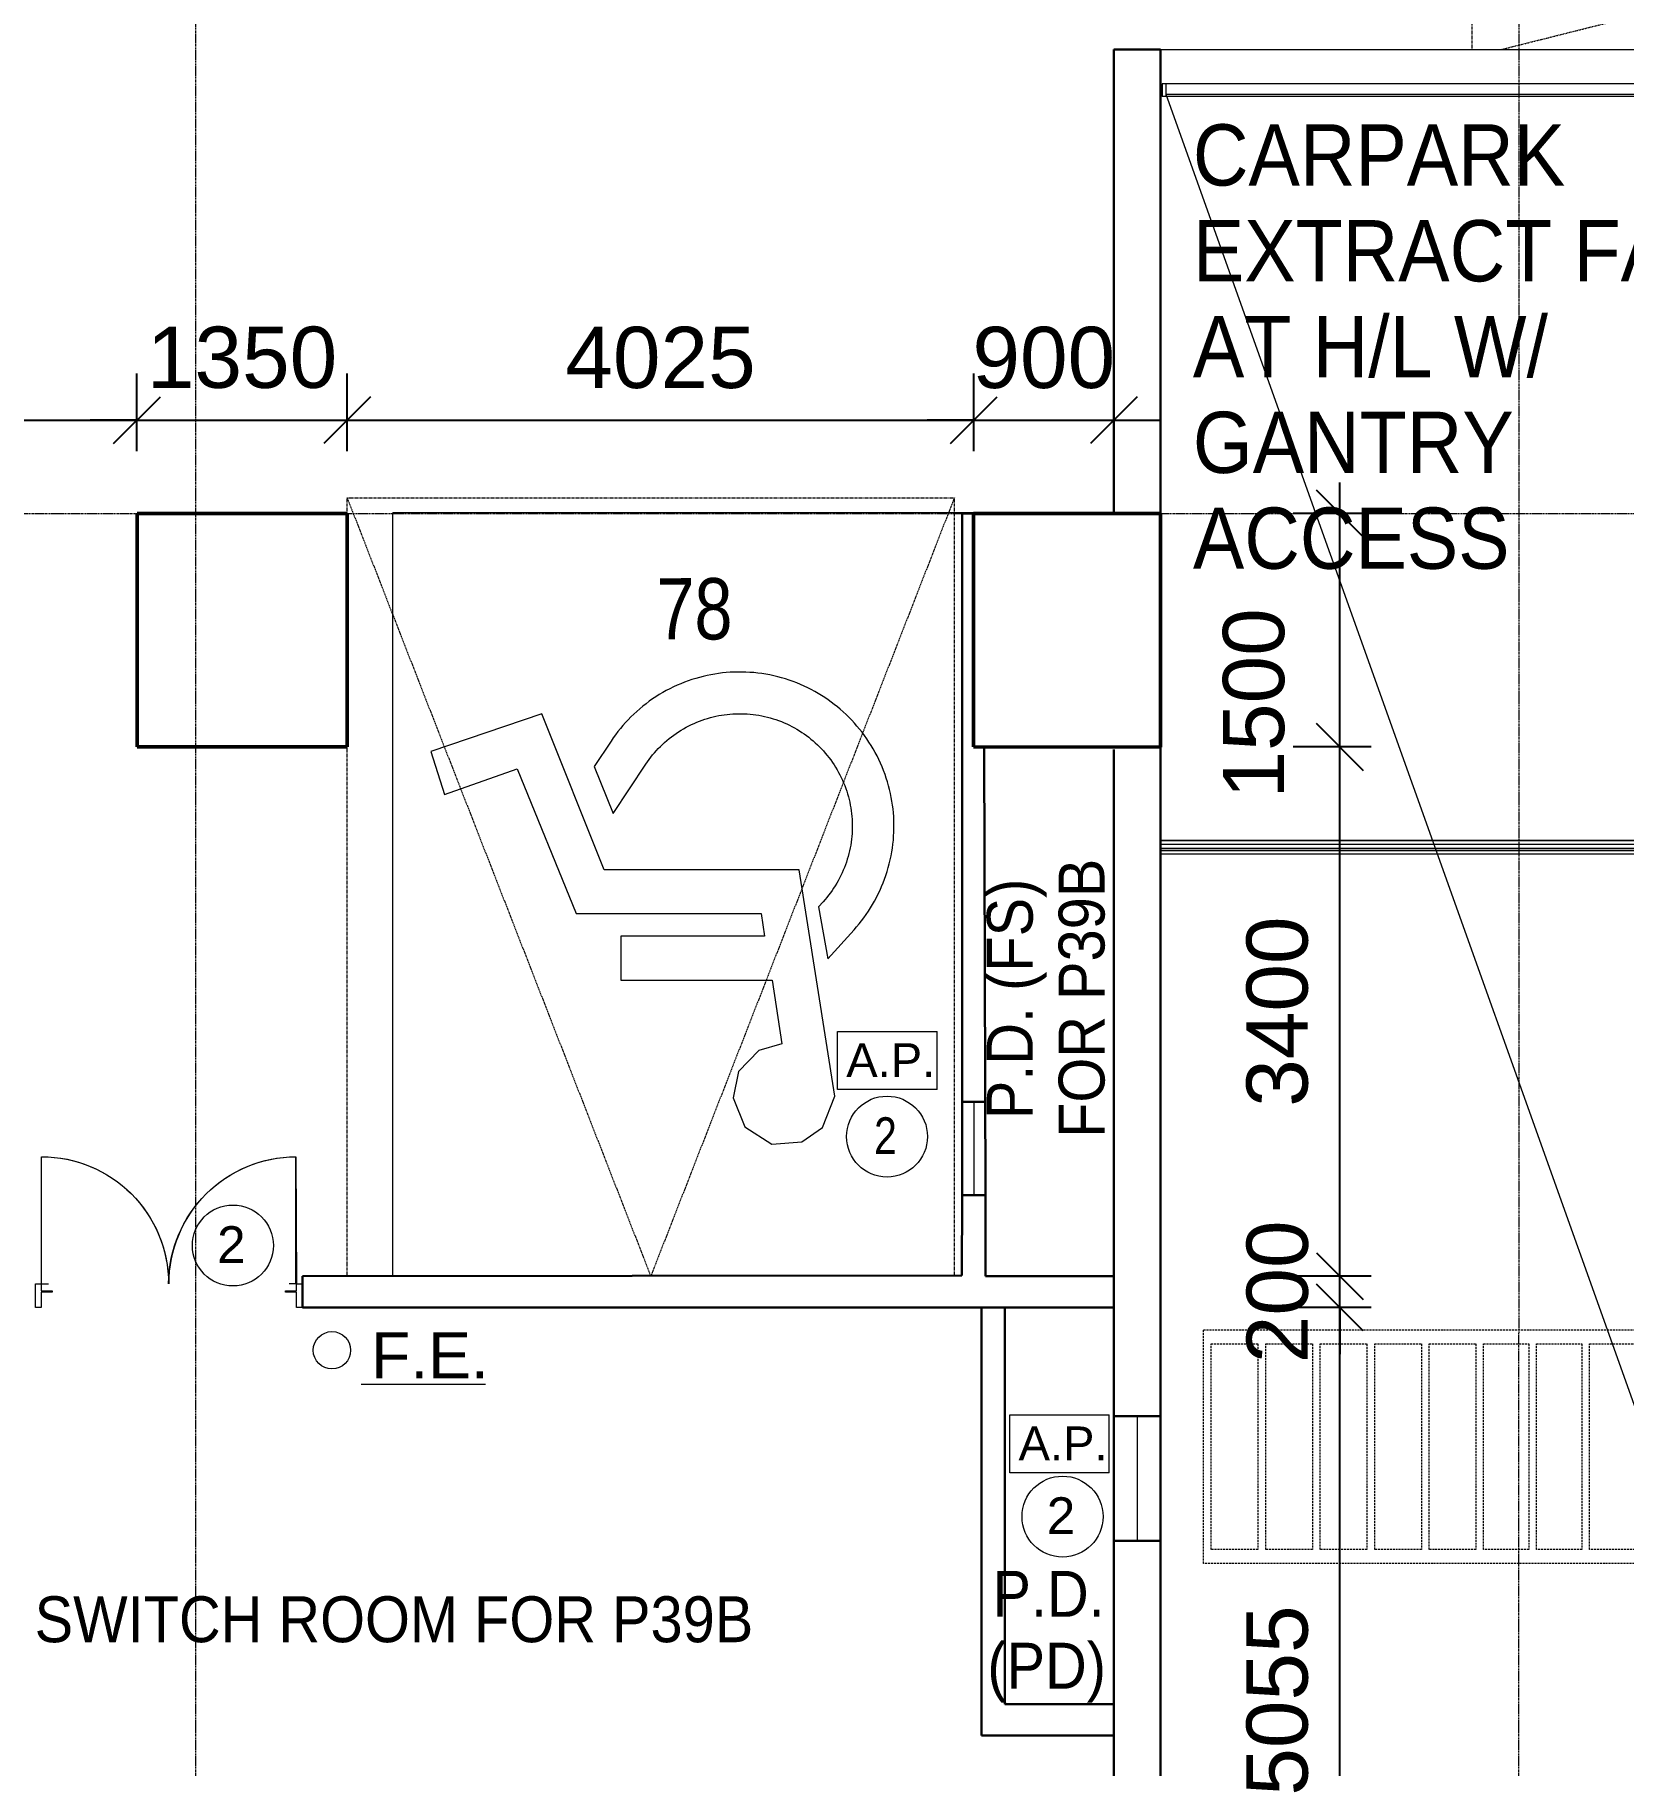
# Model space of a CAD drawing. Header units: millimetres. Extents: x -11708 to 484395, y -10237143 to 211873.
# Drawn here: x 107318 to 117524, y 166413 to 177533 of the extents above; entities that cross this region are included whole.
import ezdxf

# ---------------------------------------------------------------- set-up
doc = ezdxf.new("R2010")
doc.units = ezdxf.units.MM
for name, pattern in [('Dash', [6, 3, -3]), ('DASHED', [19.05, 12.7, -6.35]), ('Grid Line', [21, 12, -3, 3, -3])]:
    doc.linetypes.add(name, pattern=pattern)
for name, color, linetype, lineweight in [('0-1', 7, 'Continuous', 5), ('A-325-M_DOOR', 31, 'Continuous', 5), ('A-ANNO-DIMS', 7, 'Continuous', 9), ('A-ANNO-NOTE', 7, 'Continuous', 5), ('A-ANNO-NOTE-1', 7, 'Continuous', 20), ('A-DETL', 102, 'Continuous', 5), ('A-DOOR', 7, 'Continuous', 5), ('A-DOOR-FRAM', 7, 'Continuous', 5), ('A-FLOR', 7, 'Continuous', 18), ('A-FLOR-HRAL', 7, 'Continuous', 5), ('A-GLAZ', 7, 'Continuous', 5), ('A-GLAZ-1', 7, 'Continuous', 18), ('A-WALL', 7, 'Continuous', 9), ('C-PRKG-1', 7, 'Dash', 5), ('G-ANNO-TEXT', 7, 'Continuous', 5), ('I-WALL', 7, 'Continuous', 9), ('I-WALL-3', 7, 'Continuous', 30), ('I-WALL-4', 7, 'Continuous', 18), ('OAP280_C', 210, 'Continuous', 50), ('S-COLS-3', 7, 'Continuous', 35), ('S-GRID-1', 7, 'Grid Line', 5)]:
    doc.layers.add(name, color=color, linetype=linetype, lineweight=lineweight)
doc.layers.add('Generic Models', color=7, linetype='Continuous')
doc.styles.add('Arial', font='arial.ttf', dxfattribs={"height": 491.766467})
doc.styles.add('Arial_2', font='arial.ttf', dxfattribs={"height": 1.475299})
doc.styles.add('Arial_5', font='arial.ttf', dxfattribs={"height": 1.18024})
doc.styles.add('Arial_6', font='arial.ttf', dxfattribs={"width": 0.9, "height": 393.413174})
doc.styles.add('Arial_9', font='arial.ttf', dxfattribs={"width": 0.8, "height": 393.413174})
doc.dimstyles.new('Diagonal_-_2_0mm_Arial', dxfattribs={"dimscale": 304.8, "dimtxt": 500, "dimasz": 0.984252, "dimexe": 0.984252, "dimexo": 0.984252, "dimgap": 0.656168, "dimtad": 1, "dimdec": 0, "dimrnd": 5, "dimzin": 0, "dimdsep": 46, "dimtxsty": 'Arial', "dimblk1": 'OBLIQUE', "dimblk2": 'OBLIQUE', "dimsah": 1, "dimcen": 0.09, "dimdle": 0.656168, "dimadec": 0, "dimazin": 0, "dimtfac": 1, "dimtdec": 4, "dimtix": 1, "dimtmove": 0, "dimatfit": 3, "dimfxl": 1, "dimtvp": 1, "dimtolj": 1, "dimtzin": 0, "dimarcsym": 2})

# ---------------------------------------------------------------- blocks, each defined once
blk = doc.blocks.new('ARC_PAR_Car - Car_2500x5000mm-V31-LG_F PLAN')
at = {"layer": 'C-PRKG-1'}
for p, q in [((0, 0), (0, -5000)), ((0, -5000), (1250, 0)), ((2458, 0), (0, 0)), ((2452, -4809), (1250, 0)), ((0, -5000), (2452, -5000))]:
    blk.add_line(p, q, dxfattribs=at)
blk = doc.blocks.new('ARC_LOUVER_INTERNAL - 3500w x 2000h-31919325-LG_F PLAN')
at = {"layer": 'A-GLAZ'}
blk.add_line((-1715, 70), (1715, 70), dxfattribs=at)
at = {"layer": 'A-GLAZ-1'}
for p, q in [((-1740, 150), (-1740, 70)), ((-1715, 150), (-1740, 150)), ((1715, 150), (-1715, 150)), ((-1715, 150), (-1715, 140)), ((-1715, 70), (-1715, 150)), ((-1715, 140), (1715, 140)), ((1715, 140), (1715, 150)), ((1740, 150), (1715, 150)), ((1715, 150), (1715, 70)), ((1740, 70), (1740, 150)), ((-1740, 70), (-1715, 70)), ((1715, 70), (1740, 70))]:
    blk.add_line(p, q, dxfattribs=at)
blk = doc.blocks.new('Railing - Railing-44581562-A3_LG_F')
at = {"layer": 'A-FLOR-HRAL'}
for p, q in [((114550, 172356), (114550, 172356)), ((114550, 172356), (114550, 172306)), ((114550, 172306), (114550, 172356)), ((114550, 172356), (122985, 172356)), ((122985, 172356), (114550, 172356)), ((122985, 172356), (122985, 172306)), ((122985, 172306), (122985, 172356)), ((122985, 172356), (122985, 172356)), ((114550, 172306), (114550, 172306)), ((114550, 172306), (122985, 172306)), ((114550, 172306), (122985, 172306)), ((114550, 172291), (114550, 172291)), ((114550, 172291), (114550, 172271)), ((114550, 172271), (114550, 172291)), ((114550, 172291), (122985, 172291)), ((122985, 172291), (114550, 172291)), ((114550, 172271), (114550, 172271)), ((114550, 172271), (122985, 172271)), ((114550, 172271), (122985, 172271)), ((122985, 172306), (122985, 172306)), ((122985, 172291), (122985, 172271)), ((122985, 172271), (122985, 172291)), ((122985, 172291), (122985, 172291)), ((122985, 172271), (122985, 172271))]:
    blk.add_line(p, q, dxfattribs=at)
blk = doc.blocks.new('Top Rail Type - Top Rail_Internal_-44581567-A3_LG_F')
at = {"layer": 'A-FLOR-HRAL'}
for p, q in [((114550, 172356), (114550, 172306)), ((114550, 172356), (122985, 172356)), ((122985, 172356), (122985, 172306)), ((114550, 172306), (122985, 172306))]:
    blk.add_line(p, q, dxfattribs=at)
blk = doc.blocks.new('ARC_PAR_Car - Disable_3900x5000mm-V11-B1_F PLAN _2 OF 2_')
at = {"layer": 'C-PRKG-1'}
for p, q in [((0, 0), (0, -5000)), ((0, -5000), (1950, 0)), ((3900, 0), (0, 0)), ((3900, -5000), (1950, 0)), ((3900, 0), (3900, -5000)), ((0, -5000), (3900, -5000))]:
    blk.add_line(p, q, dxfattribs=at)
blk = doc.blocks.new('_Oblique')
at = {"color": 0, "linetype": 'ByBlock', "lineweight": -2}
blk.add_line((-0.5, -0.5), (0.5, 0.5), dxfattribs=at)
blk = doc.blocks.new('*D260')
at = {"layer": 'A-ANNO-DIMS', "color": 0, "lineweight": -2, "transparency": 16777216}
for p, q in [((107976, 174856), (107976, 175356)), ((109326, 174856), (109326, 175356)), ((107976, 175056), (107676, 175056)), ((107976, 175056), (109326, 175056)), ((109326, 175056), (109626, 175056))]:
    blk.add_line(p, q, dxfattribs=at)
at = {"layer": 'Defpoints', "color": 0, "transparency": 16777216}
for p in [(109326, 175056), (107976, 174556), (109326, 174556)]:
    blk.add_point(p, dxfattribs=at)
at = {"layer": 'A-ANNO-DIMS', "color": 0, "lineweight": -2, "transparency": 16777216, "xscale": 299.9999999999999, "yscale": 299.9999999999999, "zscale": 299.9999999999999}
blk.add_blockref('_Oblique', (107976, 175056), dxfattribs=at)
at = {"layer": 'A-ANNO-DIMS', "color": 0, "lineweight": -2, "transparency": 16777216, "xscale": 299.9999999999999, "yscale": 299.9999999999999, "zscale": 299.9999999999999, "rotation": 180}
blk.add_blockref('_Oblique', (109326, 175056), dxfattribs=at)
at = {"layer": 'A-ANNO-DIMS', "color": 0, "transparency": 16777216, "insert": (108651, 175457), "char_height": 491.77, "attachment_point": 5, "style": 'Arial'}
blk.add_mtext('\\A1;{\\H0.8x;1350}', dxfattribs=at)
blk = doc.blocks.new('*D261')
at = {"layer": 'A-ANNO-DIMS', "color": 0, "lineweight": -2, "transparency": 16777216}
for p, q in [((109326, 174856), (109326, 175356)), ((113351, 174856), (113351, 175356)), ((109126, 175056), (113551, 175056))]:
    blk.add_line(p, q, dxfattribs=at)
at = {"layer": 'Defpoints', "color": 0, "transparency": 16777216}
for p in [(113351, 175056), (109326, 174556), (113351, 174556)]:
    blk.add_point(p, dxfattribs=at)
at = {"layer": 'A-ANNO-DIMS', "color": 0, "lineweight": -2, "transparency": 16777216, "xscale": 299.9999999999999, "yscale": 299.9999999999999, "zscale": 299.9999999999999, "rotation": 180}
blk.add_blockref('_Oblique', (109326, 175056), dxfattribs=at)
at = {"layer": 'A-ANNO-DIMS', "color": 0, "lineweight": -2, "transparency": 16777216, "xscale": 299.9999999999999, "yscale": 299.9999999999999, "zscale": 299.9999999999999}
blk.add_blockref('_Oblique', (113351, 175056), dxfattribs=at)
at = {"layer": 'A-ANNO-DIMS', "color": 0, "transparency": 16777216, "insert": (111339, 175456), "char_height": 491.77, "attachment_point": 5, "style": 'Arial'}
blk.add_mtext('\\A1;{\\H0.8x;4025}', dxfattribs=at)
blk = doc.blocks.new('*D262')
at = {"layer": 'A-ANNO-DIMS', "color": 0, "lineweight": -2, "transparency": 16777216}
for p, q in [((113351, 174856), (113351, 175356)), ((114251, 174856), (114251, 175356)), ((113351, 175056), (113051, 175056)), ((113351, 175056), (114251, 175056)), ((114251, 175056), (114551, 175056))]:
    blk.add_line(p, q, dxfattribs=at)
at = {"layer": 'Defpoints', "color": 0, "transparency": 16777216}
for p in [(114251, 175056), (113351, 174556), (114251, 174556)]:
    blk.add_point(p, dxfattribs=at)
at = {"layer": 'A-ANNO-DIMS', "color": 0, "lineweight": -2, "transparency": 16777216, "xscale": 299.9999999999999, "yscale": 299.9999999999999, "zscale": 299.9999999999999}
blk.add_blockref('_Oblique', (113351, 175056), dxfattribs=at)
at = {"layer": 'A-ANNO-DIMS', "color": 0, "lineweight": -2, "transparency": 16777216, "xscale": 299.9999999999999, "yscale": 299.9999999999999, "zscale": 299.9999999999999, "rotation": 180}
blk.add_blockref('_Oblique', (114251, 175056), dxfattribs=at)
at = {"layer": 'A-ANNO-DIMS', "color": 0, "transparency": 16777216, "insert": (113801, 175456), "char_height": 491.77, "attachment_point": 5, "style": 'Arial'}
blk.add_mtext('\\A1;{\\H0.8x;900}', dxfattribs=at)
blk = doc.blocks.new('*D263')
at = {"layer": 'A-ANNO-DIMS', "color": 0, "lineweight": -2, "transparency": 16777216}
for p, q in [((104526, 174856), (104526, 175356)), ((107976, 174856), (107976, 175356)), ((104326, 175056), (108176, 175056))]:
    blk.add_line(p, q, dxfattribs=at)
at = {"layer": 'Defpoints', "color": 0, "transparency": 16777216}
for p in [(107976, 175056), (104526, 174556), (107976, 174556)]:
    blk.add_point(p, dxfattribs=at)
at = {"layer": 'A-ANNO-DIMS', "color": 0, "lineweight": -2, "transparency": 16777216, "xscale": 299.9999999999999, "yscale": 299.9999999999999, "zscale": 299.9999999999999, "rotation": 180}
blk.add_blockref('_Oblique', (104526, 175056), dxfattribs=at)
at = {"layer": 'A-ANNO-DIMS', "color": 0, "lineweight": -2, "transparency": 16777216, "xscale": 299.9999999999999, "yscale": 299.9999999999999, "zscale": 299.9999999999999}
blk.add_blockref('_Oblique', (107976, 175056), dxfattribs=at)
at = {"layer": 'A-ANNO-DIMS', "color": 0, "transparency": 16777216, "insert": (106251, 175457), "char_height": 491.77, "attachment_point": 5, "style": 'Arial'}
blk.add_mtext('\\A1;{\\H0.8x;3450}', dxfattribs=at)
blk = doc.blocks.new('*D284')
at = {"layer": 'A-ANNO-DIMS', "color": 0, "lineweight": -2, "transparency": 16777216}
for p, q in [((115703, 172756), (115703, 174656)), ((115903, 174456), (115403, 174456)), ((115903, 172956), (115403, 172956))]:
    blk.add_line(p, q, dxfattribs=at)
at = {"layer": 'Defpoints', "color": 0, "transparency": 16777216}
for p in [(115703, 174456), (116203, 174456), (116203, 172956)]:
    blk.add_point(p, dxfattribs=at)
at = {"layer": 'A-ANNO-DIMS', "color": 0, "lineweight": -2, "transparency": 16777216, "xscale": 299.9999999999999, "yscale": 299.9999999999999, "zscale": 299.9999999999999}
for p, rotation in [((115703, 174456), 90), ((115703, 172956), 270)]:
    blk.add_blockref('_Oblique', p, dxfattribs=dict(at, rotation=rotation))
at = {"layer": 'A-ANNO-DIMS', "color": 0, "transparency": 16777216, "insert": (115151, 173236), "char_height": 491.77, "attachment_point": 5, "rotation": 90, "style": 'Arial'}
blk.add_mtext('\\A1;{\\H0.8x;1500}', dxfattribs=at)
blk = doc.blocks.new('*D285')
at = {"layer": 'A-ANNO-DIMS', "color": 0, "lineweight": -2, "transparency": 16777216}
for p, q in [((115703, 169356), (115703, 173156)), ((115903, 172956), (115403, 172956)), ((115903, 169556), (115403, 169556))]:
    blk.add_line(p, q, dxfattribs=at)
at = {"layer": 'Defpoints', "color": 0, "transparency": 16777216}
for p in [(115703, 172956), (116203, 172956), (116203, 169556)]:
    blk.add_point(p, dxfattribs=at)
at = {"layer": 'A-ANNO-DIMS', "color": 0, "lineweight": -2, "transparency": 16777216, "xscale": 299.9999999999999, "yscale": 299.9999999999999, "zscale": 299.9999999999999}
for p, rotation in [((115703, 172956), 90), ((115703, 169556), 270)]:
    blk.add_blockref('_Oblique', p, dxfattribs=dict(at, rotation=rotation))
at = {"layer": 'A-ANNO-DIMS', "color": 0, "transparency": 16777216, "insert": (115302, 171256), "char_height": 491.77, "attachment_point": 5, "rotation": 90, "style": 'Arial'}
blk.add_mtext('\\A1;{\\H0.8x;3400}', dxfattribs=at)
blk = doc.blocks.new('*D286')
at = {"layer": 'A-ANNO-DIMS', "color": 0, "lineweight": -2, "transparency": 16777216}
for p, q in [((115703, 169556), (115703, 169856)), ((115903, 169556), (115403, 169556)), ((115703, 169356), (115703, 169556)), ((115903, 169356), (115403, 169356)), ((115703, 169356), (115703, 169056))]:
    blk.add_line(p, q, dxfattribs=at)
at = {"layer": 'Defpoints', "color": 0, "transparency": 16777216}
for p in [(115703, 169556), (116203, 169556), (116203, 169356)]:
    blk.add_point(p, dxfattribs=at)
at = {"layer": 'A-ANNO-DIMS', "color": 0, "lineweight": -2, "transparency": 16777216, "xscale": 299.9999999999999, "yscale": 299.9999999999999, "zscale": 299.9999999999999}
for p, rotation in [((115703, 169556), 270), ((115703, 169356), 90)]:
    blk.add_blockref('_Oblique', p, dxfattribs=dict(at, rotation=rotation))
at = {"layer": 'A-ANNO-DIMS', "color": 0, "transparency": 16777216, "insert": (115303, 169456), "char_height": 491.77, "attachment_point": 5, "rotation": 90, "style": 'Arial'}
blk.add_mtext('\\A1;{\\H0.8x;200}', dxfattribs=at)
blk = doc.blocks.new('*D287')
at = {"layer": 'A-ANNO-DIMS', "color": 0, "lineweight": -2, "transparency": 16777216}
for p, q in [((115703, 164103), (115703, 169556)), ((115903, 169356), (115403, 169356)), ((115903, 164303), (115403, 164303))]:
    blk.add_line(p, q, dxfattribs=at)
at = {"layer": 'Defpoints', "color": 0, "transparency": 16777216}
for p in [(115703, 169356), (116203, 169356), (116203, 164303)]:
    blk.add_point(p, dxfattribs=at)
at = {"layer": 'A-ANNO-DIMS', "color": 0, "lineweight": -2, "transparency": 16777216, "xscale": 299.9999999999999, "yscale": 299.9999999999999, "zscale": 299.9999999999999}
for p, rotation in [((115703, 169356), 90), ((115703, 164303), 270)]:
    blk.add_blockref('_Oblique', p, dxfattribs=dict(at, rotation=rotation))
at = {"layer": 'A-ANNO-DIMS', "color": 0, "transparency": 16777216, "insert": (115302, 166830), "char_height": 491.77, "attachment_point": 5, "rotation": 90, "style": 'Arial'}
blk.add_mtext('\\A1;{\\H0.8x;5055}', dxfattribs=at)
blk = doc.blocks.new('ARC_DOOR_M50_DOUBLE_METAL - 1500x2100mm-33554708-LG_F PLAN')
at = {"layer": 'A-DOOR'}
for p, q in [((-817, 150), (-817, 965.5)), ((817, 150), (817, 965.5)), ((-817, 150), (-773, 150)), ((817, 150), (773, 150))]:
    blk.add_line(p, q, dxfattribs=at)
for centre, start, end in [((-817, 150), 360, 90), ((817, 150), 90, 180)]:
    blk.add_arc(centre, 815.5, start, end, dxfattribs=at)
at = {"layer": 'A-DOOR-FRAM'}
for p, q in [((-820, 150), (-857, 150)), ((-857, 150), (-857, -2)), ((-820, 103), (-820, 150)), ((857, 150), (820, 150)), ((820, 150), (820, 103)), ((857, -2), (857, 150)), ((-750, 103), (-820, 103)), ((-820, -2), (-820, 96)), ((-820, 96), (-750, 96)), ((-750, 96), (-750, 103)), ((820, 103), (750, 103)), ((750, 103), (750, 96)), ((750, 96), (820, 96)), ((820, 96), (820, -2)), ((-857, -2), (-820, -2)), ((820, -2), (857, -2))]:
    blk.add_line(p, q, dxfattribs=at)
blk = doc.blocks.new('ARC_ANN_ACCESS PANEL - AP-910189-B1_F PLAN _2 OF 2_')
at = {"layer": 'A-ANNO-NOTE'}
for p, q in [((-1.593, -0.916), (-1.593, 0.946)), ((-1.593, 0.946), (1.606, 0.946)), ((1.606, -0.916), (1.606, 0.946)), ((1.606, -0.916), (-1.593, -0.916))]:
    blk.add_line(p, q, dxfattribs=at)
at = {"layer": 'A-ANNO-NOTE', "insert": (0.12, 0.57), "char_height": 1.0819, "width": 3.40549, "attachment_point": 2, "line_spacing_factor": 0.938532, "style": 'Arial_5'}
blk.add_mtext('A.P.', dxfattribs=at)
blk = doc.blocks.new('ARC_ANN_FIRE-RATING_two_ - none-909955-LG_F PLAN')
at = {"layer": 'A-ANNO-NOTE'}
blk.add_circle((0, 0), 1.3, dxfattribs=at)
at = {"layer": 'A-ANNO-NOTE', "insert": (-0.05, 0.62), "char_height": 1.18, "width": 1.0944, "attachment_point": 2, "line_spacing_factor": 0.938532, "style": 'Arial_5'}
blk.add_mtext('2', dxfattribs=at)

msp = doc.modelspace()

# ---------------------------------------------------------------- linework, layer by layer
at = {"layer": '0-1'}
for p, q in [((109618.4, 169556.1), (109618.4, 174460.9)), ((113418.4, 174460.9), (109618.4, 174460.9)), ((111445.2, 173352.4), (111421.8, 173341.6)), ((111468.8, 173362.5), (111445.2, 173352.4)), ((111492.6, 173372), (111468.8, 173362.5)), ((111516.5, 173380.8), (111492.6, 173372)), ((111540.6, 173389), (111516.5, 173380.8)), ((111564.9, 173396.6), (111540.6, 173389)), ((111589.2, 173403.5), (111564.9, 173396.6)), ((111613.6, 173409.7), (111589.2, 173403.5)), ((111638, 173415.4), (111613.6, 173409.7)), ((111662.5, 173420.3), (111638, 173415.4)), ((111686.9, 173424.7), (111662.5, 173420.3)), ((111711.5, 173428.4), (111686.9, 173424.7)), ((111736.3, 173431.5), (111711.5, 173428.4)), ((111761.2, 173434), (111736.3, 173431.5)), ((111786.3, 173435.9), (111761.2, 173434)), ((111811.6, 173437.1), (111786.3, 173435.9)), ((111837, 173437.7), (111811.6, 173437.1)), ((111862.4, 173437.7), (111837, 173437.7)), ((111887.9, 173437), (111862.4, 173437.7)), ((111913.5, 173435.6), (111887.9, 173437)), ((111939.1, 173433.6), (111913.5, 173435.6)), ((111964.7, 173430.9), (111939.1, 173433.6)), ((111990.2, 173427.5), (111964.7, 173430.9)), ((112015.7, 173423.4), (111990.2, 173427.5)), ((112041.1, 173418.7), (112015.7, 173423.4)), ((112066.4, 173413.4), (112041.1, 173418.7)), ((112091.5, 173407.3), (112066.4, 173413.4)), ((112116.5, 173400.6), (112091.5, 173407.3)), ((112141.3, 173393.3), (112116.5, 173400.6)), ((112165.8, 173385.3), (112141.3, 173393.3)), ((112190.2, 173376.7), (112165.8, 173385.3)), ((112214.2, 173367.5), (112190.2, 173376.7)), ((112238, 173357.7), (112214.2, 173367.5)), ((112261.4, 173347.3), (112238, 173357.7)), ((111266.6, 173249.5), (111245.9, 173234.1)), ((111287.7, 173264.4), (111266.6, 173249.5)), ((111309.2, 173278.7), (111287.7, 173264.4)), ((111331.1, 173292.5), (111309.2, 173278.7)), ((111353.3, 173305.6), (111331.1, 173292.5)), ((111375.9, 173318.2), (111353.3, 173305.6)), ((111398.7, 173330.2), (111375.9, 173318.2)), ((111421.8, 173341.6), (111398.7, 173330.2)), ((112284.6, 173336.3), (112261.4, 173347.3)), ((112307.3, 173324.7), (112284.6, 173336.3)), ((112329.7, 173312.6), (112307.3, 173324.7)), ((112351.8, 173300), (112329.7, 173312.6)), ((112373.4, 173286.9), (112351.8, 173300)), ((112394.5, 173273.2), (112373.4, 173286.9)), ((112415.3, 173259.1), (112394.5, 173273.2)), ((112435.6, 173244.6), (112415.3, 173259.1)), ((112455.4, 173229.6), (112435.6, 173244.6)), ((110577.5, 173169.2), (109863, 172927.5)), ((110976.2, 172167.7), (110577.5, 173169.2)), ((111131.2, 173131.3), (111113.9, 173112.7)), ((111149.1, 173149.6), (111131.2, 173131.3)), ((111167.5, 173167.4), (111149.1, 173149.6)), ((111186.4, 173184.8), (111167.5, 173167.4)), ((111205.7, 173201.7), (111186.4, 173184.8)), ((111225.6, 173218.1), (111205.7, 173201.7)), ((111245.9, 173234.1), (111225.6, 173218.1)), ((111588.6, 173122), (111606, 173128.4)), ((111606, 173128.4), (111623.6, 173134.4)), ((111623.6, 173134.4), (111641.3, 173139.9)), ((111641.3, 173139.9), (111659.1, 173145)), ((111659.1, 173145), (111676.9, 173149.5)), ((111676.9, 173149.5), (111694.7, 173153.6)), ((111694.7, 173153.6), (111712.5, 173157.3)), ((111712.5, 173157.3), (111730.4, 173160.4)), ((111730.4, 173160.4), (111748.3, 173163.2)), ((111748.3, 173163.2), (111766.4, 173165.4)), ((111766.4, 173165.4), (111784.6, 173167.3)), ((111784.6, 173167.3), (111802.9, 173168.6)), ((111802.9, 173168.6), (111821.3, 173169.5)), ((111821.3, 173169.5), (111839.9, 173170)), ((111839.9, 173170), (111858.4, 173169.9)), ((111858.4, 173169.9), (111877.1, 173169.4)), ((111877.1, 173169.4), (111895.7, 173168.4)), ((111895.7, 173168.4), (111914.4, 173166.9)), ((111914.4, 173166.9), (111933.1, 173165)), ((111933.1, 173165), (111951.7, 173162.5)), ((111951.7, 173162.5), (111970.3, 173159.6)), ((111970.3, 173159.6), (111988.8, 173156.1)), ((111988.8, 173156.1), (112007.3, 173152.2)), ((112007.3, 173152.2), (112025.6, 173147.8)), ((112025.6, 173147.8), (112043.8, 173142.9)), ((112043.8, 173142.9), (112061.9, 173137.6)), ((112061.9, 173137.6), (112079.9, 173131.7)), ((112079.9, 173131.7), (112097.6, 173125.5)), ((112097.6, 173125.5), (112115.2, 173118.7)), ((112474.8, 173214.1), (112455.4, 173229.6)), ((112493.9, 173198.1), (112474.8, 173214.1)), ((112512.7, 173181.5), (112493.9, 173198.1)), ((112531.2, 173164.3), (112512.7, 173181.5)), ((112549.2, 173146.7), (112531.2, 173164.3)), ((112566.9, 173128.5), (112549.2, 173146.7)), ((112584.2, 173109.8), (112566.9, 173128.5)), ((111035.4, 173014.4), (111021.4, 172993.8)), ((111050, 173034.6), (111035.4, 173014.4)), ((111065.1, 173054.6), (111050, 173034.6)), ((111080.8, 173074.3), (111065.1, 173054.6)), ((111097, 173093.7), (111080.8, 173074.3)), ((111113.9, 173112.7), (111097, 173093.7)), ((111393.7, 173009.7), (111408.5, 173021.3)), ((111408.5, 173021.3), (111423.6, 173032.6)), ((111423.6, 173032.6), (111439, 173043.5)), ((111439, 173043.5), (111454.7, 173053.9)), ((111454.7, 173053.9), (111470.7, 173064)), ((111470.7, 173064), (111486.9, 173073.6)), ((111486.9, 173073.6), (111503.4, 173082.8)), ((111503.4, 173082.8), (111520.1, 173091.5)), ((111520.1, 173091.5), (111536.9, 173099.8)), ((111536.9, 173099.8), (111554, 173107.7)), ((111554, 173107.7), (111571.2, 173115.1)), ((111571.2, 173115.1), (111588.6, 173122)), ((112115.2, 173118.7), (112132.5, 173111.6)), ((112132.5, 173111.6), (112149.6, 173104)), ((112149.6, 173104), (112166.5, 173095.9)), ((112166.5, 173095.9), (112183.1, 173087.5)), ((112183.1, 173087.5), (112199.5, 173078.7)), ((112199.5, 173078.7), (112215.5, 173069.5)), ((112215.5, 173069.5), (112231.3, 173059.9)), ((112231.3, 173059.9), (112246.8, 173049.9)), ((112246.8, 173049.9), (112261.9, 173039.6)), ((112261.9, 173039.6), (112276.7, 173029)), ((112276.7, 173029), (112291.1, 173018.1)), ((112291.1, 173018.1), (112305.3, 173006.8)), ((112601, 173090.6), (112584.2, 173109.8)), ((112617.4, 173070.9), (112601, 173090.6)), ((112633.3, 173050.7), (112617.4, 173070.9)), ((112648.7, 173030.1), (112633.3, 173050.7)), ((112663.6, 173009.1), (112648.7, 173030.1)), ((109863, 172927.5), (109951.1, 172650.2)), ((111021.4, 172993.8), (110912.8, 172829.7)), ((111276.6, 172890.4), (111288, 172904.8)), ((111288, 172904.8), (111299.9, 172918.9)), ((111299.9, 172918.9), (111312.2, 172932.8)), ((111312.2, 172932.8), (111324.8, 172946.4)), ((111324.8, 172946.4), (111337.9, 172959.7)), ((111337.9, 172959.7), (111351.3, 172972.7)), ((111351.3, 172972.7), (111365.1, 172985.4)), ((111365.1, 172985.4), (111379.2, 172997.7)), ((111379.2, 172997.7), (111393.7, 173009.7)), ((112305.3, 173006.8), (112319.3, 172995.1)), ((112319.3, 172995.1), (112333, 172983)), ((112333, 172983), (112346.5, 172970.5)), ((112346.5, 172970.5), (112359.7, 172957.6)), ((112359.7, 172957.6), (112372.6, 172944.3)), ((112372.6, 172944.3), (112385.2, 172930.6)), ((112385.2, 172930.6), (112397.5, 172916.6)), ((112397.5, 172916.6), (112409.4, 172902.3)), ((112678, 172987.7), (112663.6, 173009.1)), ((112691.8, 172965.9), (112678, 172987.7)), ((112705.1, 172943.7), (112691.8, 172965.9)), ((112717.7, 172921.1), (112705.1, 172943.7)), ((112729.8, 172898.3), (112717.7, 172921.1)), ((109951.1, 172650.2), (110418.5, 172815.7)), ((110418.5, 172815.7), (110796.8, 171887.3)), ((110912.8, 172829.7), (111034.1, 172527.8)), ((111034.1, 172527.8), (111244.7, 172846)), ((111244.7, 172846), (111254.9, 172861)), ((111254.9, 172861), (111265.6, 172875.8)), ((111265.6, 172875.8), (111276.6, 172890.4)), ((112409.4, 172902.3), (112421, 172887.6)), ((112421, 172887.6), (112432.3, 172872.5)), ((112432.3, 172872.5), (112443.1, 172857.2)), ((112443.1, 172857.2), (112453.6, 172841.6)), ((112453.6, 172841.6), (112463.7, 172825.6)), ((112463.7, 172825.6), (112473.4, 172809.4)), ((112473.4, 172809.4), (112482.6, 172793)), ((112482.6, 172793), (112491.4, 172776.3)), ((112741.3, 172875.1), (112729.8, 172898.3)), ((112752.1, 172851.7), (112741.3, 172875.1)), ((112762.3, 172828), (112752.1, 172851.7)), ((112771.9, 172804.1), (112762.3, 172828)), ((112780.9, 172780), (112771.9, 172804.1)), ((112491.4, 172776.3), (112499.8, 172759.4)), ((112499.8, 172759.4), (112507.7, 172742.3)), ((112507.7, 172742.3), (112515.2, 172725)), ((112515.2, 172725), (112522.2, 172707.6)), ((112522.2, 172707.6), (112528.7, 172690)), ((112528.7, 172690), (112534.8, 172672.3)), ((112789.2, 172755.7), (112780.9, 172780)), ((112796.9, 172731.3), (112789.2, 172755.7)), ((112803.9, 172706.7), (112796.9, 172731.3)), ((112810.3, 172682.1), (112803.9, 172706.7)), ((112816, 172657.3), (112810.3, 172682.1)), ((112534.8, 172672.3), (112540.4, 172654.4)), ((112540.4, 172654.4), (112545.5, 172636.5)), ((112545.5, 172636.5), (112550.1, 172618.5)), ((112550.1, 172618.5), (112554.3, 172600.5)), ((112554.3, 172600.5), (112558, 172582.4)), ((112558, 172582.4), (112561.2, 172564.3)), ((112821, 172632.5), (112816, 172657.3)), ((112825.4, 172607.8), (112821, 172632.5)), ((112829.2, 172583), (112825.4, 172607.8)), ((112832.3, 172558.2), (112829.2, 172583)), ((112561.2, 172564.3), (112563.9, 172546.2)), ((112563.9, 172546.2), (112566.2, 172528.1)), ((112566.2, 172528.1), (112568, 172510.1)), ((112568, 172510.1), (112569.4, 172492)), ((112569.4, 172492), (112570.3, 172473.8)), ((112570.3, 172473.8), (112570.7, 172455.5)), ((112834.8, 172533.5), (112832.3, 172558.2)), ((112836.6, 172508.7), (112834.8, 172533.5)), ((112837.9, 172483.8), (112836.6, 172508.7)), ((112838.5, 172458.7), (112837.9, 172483.8)), ((112838.5, 172433.5), (112838.5, 172458.7)), ((112565.9, 172363.2), (112563.5, 172344.6)), ((112567.8, 172381.7), (112565.9, 172363.2)), ((112569.3, 172400.2), (112567.8, 172381.7)), ((112570.2, 172418.7), (112569.3, 172400.2)), ((112570.7, 172437.2), (112570.2, 172418.7)), ((112570.7, 172455.5), (112570.7, 172437.2)), ((112831.9, 172332.1), (112834.5, 172357.5)), ((112834.5, 172357.5), (112836.5, 172382.9)), ((112836.5, 172382.9), (112837.8, 172408.3)), ((112837.8, 172408.3), (112838.5, 172433.5)), ((112544.2, 172252.7), (112538.9, 172234.6)), ((112549, 172270.9), (112544.2, 172252.7)), ((112553.4, 172289.3), (112549, 172270.9)), ((112557.2, 172307.7), (112553.4, 172289.3)), ((112560.6, 172326.1), (112557.2, 172307.7)), ((112563.5, 172344.6), (112560.6, 172326.1)), ((112814.7, 172230.9), (112820, 172256.1)), ((112820, 172256.1), (112824.6, 172281.4)), ((112824.6, 172281.4), (112828.6, 172306.7)), ((112828.6, 172306.7), (112831.9, 172332.1)), ((112230.2, 172167.7), (110976.2, 172167.7)), ((112458, 170713.7), (112230.2, 172167.7)), ((112497.4, 172129.6), (112488.9, 172112.8)), ((112505.4, 172146.6), (112497.4, 172129.6)), ((112513, 172163.8), (112505.4, 172146.6)), ((112520.2, 172181.2), (112513, 172163.8)), ((112526.9, 172198.9), (112520.2, 172181.2)), ((112533.1, 172216.7), (112526.9, 172198.9)), ((112538.9, 172234.6), (112533.1, 172216.7)), ((112778.4, 172107), (112787, 172131.4)), ((112787, 172131.4), (112794.9, 172156)), ((112794.9, 172156), (112802.1, 172180.8)), ((112802.1, 172180.8), (112808.7, 172205.8)), ((112808.7, 172205.8), (112814.7, 172230.9)), ((112429.9, 172018.2), (112418.9, 172003.5)), ((112440.7, 172033.2), (112429.9, 172018.2)), ((112451.1, 172048.5), (112440.7, 172033.2)), ((112461.1, 172064.1), (112451.1, 172048.5)), ((112470.8, 172080.1), (112461.1, 172064.1)), ((112480.1, 172096.3), (112470.8, 172080.1)), ((112488.9, 172112.8), (112480.1, 172096.3)), ((112738, 172012), (112749, 172035.3)), ((112749, 172035.3), (112759.4, 172058.9)), ((112759.4, 172058.9), (112769.2, 172082.8)), ((112769.2, 172082.8), (112778.4, 172107)), ((112383.8, 171961.7), (112354.5, 171929.4)), ((112354.5, 171929.4), (112414, 171596.1)), ((112395.8, 171975.3), (112383.8, 171961.7)), ((112407.5, 171989.2), (112395.8, 171975.3)), ((112418.9, 172003.5), (112407.5, 171989.2)), ((112674.6, 171901), (112688.3, 171922.4)), ((112688.3, 171922.4), (112701.5, 171944.2)), ((112701.5, 171944.2), (112714.3, 171966.5)), ((112714.3, 171966.5), (112726.4, 171989.1)), ((112726.4, 171989.1), (112738, 172012)), ((110796.8, 171887.3), (111986.3, 171887.3)), ((111986.3, 171887.3), (112007.8, 171740.1)), ((112582.3, 171782), (112598.7, 171800.6)), ((112598.7, 171800.6), (112614.8, 171819.7)), ((112614.8, 171819.7), (112630.4, 171839.3)), ((112630.4, 171839.3), (112645.6, 171859.4)), ((112645.6, 171859.4), (112660.3, 171880)), ((112660.3, 171880), (112674.6, 171901)), ((112007.8, 171740.1), (111083.7, 171740.1)), ((111083.7, 171740.1), (111083.7, 171458.5)), ((112414, 171596.1), (112582.3, 171782)), ((111083.7, 171458.5), (112055.1, 171458.5)), ((112055.1, 171458.5), (112118.5, 171049.1)), ((112118.5, 171049.1), (111970.7, 171006.7)), ((111970.7, 171006.7), (111839.1, 170871.1)), ((111839.1, 170871.1), (111804.7, 170702.9)), ((111804.7, 170702.9), (111881.5, 170515.8)), ((112379.4, 170512.5), (112458, 170713.7)), ((111881.5, 170515.8), (112054.2, 170405.1)), ((112247, 170418.5), (112379.4, 170512.5)), ((112054.2, 170405.1), (112247, 170418.5))]:
    msp.add_line(p, q, dxfattribs=at)
at = {"layer": 'A-325-M_DOOR', "linetype": 'Dash'}
msp.add_line((114550.4, 167862.1), (114550.4, 167906.1), dxfattribs=at)
at = {"layer": 'A-ANNO-NOTE'}
for centre, radius in [((112793.8, 170452.9), 260), ((109228.3, 169080.5), 120)]:
    msp.add_circle(centre, radius, dxfattribs=at)
at = {"layer": 'A-ANNO-NOTE-1'}
msp.add_line((109415.9, 168862.8), (110214.1, 168862.8), dxfattribs=at)
at = {"layer": 'A-DETL'}
for p, q in [((122986.2, 153630.5), (114586.3, 177147.4)), ((114251.3, 172955.5), (113350.3, 172956.1))]:
    msp.add_line(p, q, dxfattribs=at)
at = {"layer": 'A-DOOR'}
for p, q in [((113351.1, 170676.1), (113351.4, 170076.1)), ((114400.4, 168656.1), (114400.4, 167856.1))]:
    msp.add_line(p, q, dxfattribs=at)
at = {"layer": 'A-DOOR', "lineweight": 13}
msp.add_lwpolyline([(107363.4, 169508.1), (107363.4, 170323.6, -0.4142136), (108178.9, 169508.1, -0.4116195), (108997.4, 170323.6), (109000.4, 169508.1)], format="xyb", dxfattribs=at)
at = {"layer": 'A-FLOR'}
msp.add_line((122986.3, 172330.6), (114551.3, 172330.6), dxfattribs=at)
at = {"layer": 'A-WALL'}
for p, q in [((107976.4, 174455.5), (107976.4, 172955.5)), ((109326.4, 174455.5), (109151.3, 174454.8)), ((109326.4, 172955.5), (109326.4, 174455.5))]:
    msp.add_line(p, q, dxfattribs=at)
at = {"layer": 'A-WALL', "lineweight": 9}
msp.add_line((113350.4, 174455.8), (113350.4, 172956.1), dxfattribs=at)
at = {"layer": 'Generic Models', "color": 251, "linetype": 'DASHED', "lineweight": 0, "true_color": 0x636466}
for points in [[(118236.4, 177061.1), (121461.4, 177061.1), (121461.4, 167711.1), (114826.4, 167711.1), (114826.4, 169211.1), (119841.4, 169211.1), (119841.4, 175261.1), (118236.4, 175261.1)], [(114876.3, 169120.6), (115176.3, 169120.6), (115176.3, 167800.6), (114876.3, 167800.6)], [(115226.3, 169120.6), (115526.3, 169120.6), (115526.3, 167800.6), (115226.3, 167800.6)], [(115576.3, 169120.6), (115876.3, 169120.6), (115876.3, 167800.6), (115576.3, 167800.6)], [(115926.3, 169120.6), (116226.3, 169120.6), (116226.3, 167800.6), (115926.3, 167800.6)], [(116276.3, 169120.6), (116576.3, 169120.6), (116576.3, 167800.6), (116276.3, 167800.6)], [(116626.3, 169120.6), (116916.3, 169120.6), (116916.3, 167800.6), (116626.3, 167800.6)], [(116966.3, 169120.6), (117256.3, 169120.6), (117256.3, 167800.6), (116966.3, 167800.6)], [(117306.3, 169120.6), (117596.3, 169120.6), (117596.3, 167800.6), (117306.3, 167800.6)]]:
    msp.add_lwpolyline(points, close=True, dxfattribs=at)
at = {"layer": 'I-WALL', "lineweight": 30}
for p, q in [((113276.3, 174455.5), (113350.4, 174455.8)), ((114551.3, 174455.5), (113276.3, 174455.5)), ((113276.3, 174455.5), (113276.4, 170076.1)), ((114251.3, 174455.6), (114551.3, 174455.6)), ((113426.4, 170076.1), (113417.7, 172956.1)), ((114250.4, 172940.2), (114250.4, 164091.4)), ((113276.4, 170676.1), (113424.6, 170676.1)), ((113276.4, 170076.1), (113275.4, 169561.1)), ((113426.4, 170076.1), (113276.4, 170076.1)), ((113425.4, 169556.1), (113426.4, 170076.1)), ((113275.4, 169561.1), (109039.4, 169556.1)), ((109039.4, 169356.1), (109039.4, 169556.1)), ((113425.4, 169556.1), (114250.4, 169556.1)), ((109039.4, 169356.1), (114250.4, 169356.1)), ((113400.4, 169356.1), (113400.4, 166606.1)), ((113550.4, 166806.1), (113550.4, 169356.1)), ((114250.4, 168656.1), (114550.4, 168656.1)), ((114550.4, 167856.1), (114250.4, 167856.1)), ((114250.4, 166806.1), (113550.4, 166806.1)), ((113400.4, 166606.1), (114250.4, 166606.1))]:
    msp.add_line(p, q, dxfattribs=at)
at = {"layer": 'I-WALL-3'}
for p, q in [((114251.3, 177437.4), (114251.3, 174455.6)), ((114251.4, 177437.4), (114551.4, 177437.4)), ((114551.3, 174455.6), (114551.3, 177437.4)), ((114251.3, 174455.6), (114551.3, 174455.6)), ((114551.3, 172955.5), (114251.3, 172955.5)), ((114551.2, 164105.2), (114551.3, 172955.5))]:
    msp.add_line(p, q, dxfattribs=at)
at = {"layer": 'I-WALL-4'}
for p, q in [((114251.3, 177437.4), (118051.3, 177437.4)), ((114561.3, 177137.4), (114551.3, 177137.4))]:
    msp.add_line(p, q, dxfattribs=at)
at = {"layer": 'OAP280_C'}
for p, q in [((109326.4, 174456), (107976.4, 174456)), ((107976.4, 174456), (107976.4, 172956)), ((109326.4, 172956), (109326.4, 174456)), ((113350.4, 174456.1), (113350.3, 172956.3)), ((114551.3, 174455.7), (113350.4, 174456.1)), ((114551.3, 172955.7), (114551.3, 174455.7)), ((107976.4, 172956), (109326.4, 172956)), ((113350.3, 172956.3), (114551.3, 172955.7))]:
    msp.add_line(p, q, dxfattribs=at)
at = {"layer": 'S-COLS-3'}
for p, q in [((109326.4, 174456), (107976.4, 174456)), ((107976.4, 174456), (107976.4, 172956)), ((114551.3, 174455.5), (113350.4, 174455.9)), ((114551.3, 172955.5), (114551.3, 174455.5)), ((107976.4, 172956), (109326.4, 172956)), ((114251.3, 172955.5), (114551.3, 172955.5))]:
    msp.add_line(p, q, dxfattribs=at)
at = {"layer": 'S-GRID-1'}
for p, q in [((108351.5, 210672.6), (108351.1, 140117.7)), ((116851.5, 210672.6), (116851.1, 140117.7)), ((-10508.1, 174456.2), (128177.5, 174455.5))]:
    msp.add_line(p, q, dxfattribs=at)

# ---------------------------------------------------------------- block references
at = {"layer": '0-1'}
for name, p, rotation in [('ARC_PAR_Car - Car_2500x5000mm-V31-LG_F PLAN', (121548.6, 179894.9), 270.0615943904112), ('ARC_LOUVER_INTERNAL - 3500w x 2000h-31919325-LG_F PLAN', (116301.3, 177287.4), 179.9997000009)]:
    msp.add_blockref(name, p, dxfattribs=dict(at, rotation=rotation))
at = {"layer": '0-1', "xscale": -1, "rotation": 180.0002999991}
msp.add_blockref('ARC_PAR_Car - Disable_3900x5000mm-V11-B1_F PLAN _2 OF 2_', (109326.3, 169556.1), dxfattribs=at)
at = {"layer": 'A-ANNO-NOTE', "xscale": 200, "yscale": 200, "zscale": 200}
for name, p in [('ARC_ANN_ACCESS PANEL - AP-910189-B1_F PLAN _2 OF 2_', (112793.8, 170938.5)), ('ARC_ANN_FIRE-RATING_two_ - none-909955-LG_F PLAN', (108592.1, 169753.2)), ('ARC_ANN_ACCESS PANEL - AP-910189-B1_F PLAN _2 OF 2_', (113900.6, 168476.6)), ('ARC_ANN_FIRE-RATING_two_ - none-909955-LG_F PLAN', (113921.4, 168011.7))]:
    msp.add_blockref(name, p, dxfattribs=at)
at = {"layer": 'A-DOOR', "lineweight": 13, "xscale": -1, "rotation": 0.0002999990999619229}
msp.add_blockref('ARC_DOOR_M50_DOUBLE_METAL - 1500x2100mm-33554708-LG_F PLAN', (108180.4, 169358.1), dxfattribs=at)
at = {"layer": 'A-FLOR-HRAL'}
for name in ['Railing - Railing-44581562-A3_LG_F', 'Top Rail Type - Top Rail_Internal_-44581567-A3_LG_F']:
    msp.add_blockref(name, (1, -0.6), dxfattribs=at)

# ---------------------------------------------------------------- texts
at = {"layer": 'A-ANNO-NOTE', "attachment_point": 2, "line_spacing_factor": 0.938532}
for s, insert, char_height, width, style in [('2', (112783.8, 170576.9), 236, 218.88, 'Arial_9'), ('F.E.', (109857.9, 169195.2), 295.06, 925.2, 'Arial_2')]:
    msp.add_mtext(s, dxfattribs=dict(at, insert=insert, char_height=char_height, width=width, style=style))
at = {"layer": 'G-ANNO-TEXT', "insert": (114758.7, 176956.3), "char_height": 393.413, "width": 4142.774, "attachment_point": 1, "line_spacing_factor": 0.938532, "style": 'Arial_6'}
msp.add_mtext('CARPARK EXTRACT FAN\\PAT H/L W/ GANTRY\\PACCESS', dxfattribs=at)
at = {"layer": 'G-ANNO-TEXT', "insert": (111312.3, 173641.6), "char_height": 393.41, "width": 288, "attachment_point": 7, "rotation": 0.0024, "line_spacing_factor": 0.938532, "style": 'Arial_9'}
msp.add_mtext('78', dxfattribs=at)
at = {"layer": 'G-ANNO-TEXT', "color": 7, "insert": (113434.6, 169144.4), "char_height": 295.06, "width": 4344.54, "attachment_point": 1, "rotation": 90, "line_spacing_factor": 0.938532, "style": 'Arial_6'}
msp.add_mtext('\\pi1420.4;P.D. (FS) \\P\\pi1300.5;FOR P39B', dxfattribs=at)
at = {"layer": 'G-ANNO-TEXT', "color": 7, "char_height": 295.06, "attachment_point": 1, "line_spacing_factor": 0.938532, "style": 'Arial_6'}
for s, insert, width in [('\\pi1842;P.D. \\P\\pi1809;(PD) ', (111629.1, 167662.9), 4344.54), ('LV SWITCH ROOM FOR P39B', (106761.7, 167499.6), 7040.565)]:
    msp.add_mtext(s, dxfattribs=dict(at, insert=insert, width=width))

# ---------------------------------------------------------------- dimensions: what is measured, and where the dimension line sits
at = {"layer": 'A-ANNO-DIMS'}
for base, p1, p2, picture, middle in [((107976.3, 175055.6), (104526.3, 174555.6), (107976.3, 174555.6), '*D263', (106251.3, 175456.6)), ((109326.3, 175055.6), (107976.3, 174555.6), (109326.3, 174555.6), '*D260', (108651.3, 175456.6)), ((113351.3, 175055.6), (109326.3, 174555.6), (113351.3, 174555.6), '*D261', (111338.8, 175456.5)), ((114251.3, 175055.6), (113351.3, 174555.6), (114251.3, 174555.6), '*D262', (113801.3, 175456.4))]:
    dim = msp.add_linear_dim(base=base, p1=p1, p2=p2, text='{\\H0.8x;<>}', dimstyle='Diagonal_-_2_0mm_Arial', override={"dimpost": '<>', "dimtmove": 1, "dimarcsym": 2}, dxfattribs=at)
    dim.commit()
    dim.dimension.update_dxf_attribs({"geometry": picture, "text_midpoint": middle})
dim = msp.add_linear_dim(base=(115703.5, 174455.6), p1=(116203.5, 172955.7), p2=(116203.5, 174455.6), angle=90, text='{\\H0.8x;<>}', dimstyle='Diagonal_-_2_0mm_Arial', override={"dimpost": '<>', "dimtmove": 1}, dxfattribs=at)
dim.commit()
dim.dimension.update_dxf_attribs({"geometry": '*D284', "text_midpoint": (115552.2, 173236.1), "dimtype": 160})
for base, p1, p2, picture, middle in [((115703.5, 172955.7), (116203.5, 169556.1), (116203.5, 172955.7), '*D285', (115302.5, 171255.9)), ((115703.5, 169556.1), (116203.5, 169356.1), (116203.5, 169556.1), '*D286', (115302.6, 169456.1)), ((115703.1, 169356.1), (116203.1, 164303.4), (116203.5, 169356.1), '*D287', (115302.2, 166829.8))]:
    dim = msp.add_linear_dim(base=base, p1=p1, p2=p2, angle=90, text='{\\H0.8x;<>}', dimstyle='Diagonal_-_2_0mm_Arial', override={"dimpost": '<>', "dimtmove": 1, "dimarcsym": 2}, dxfattribs=at)
    dim.commit()
    dim.dimension.update_dxf_attribs({"geometry": picture, "text_midpoint": middle})

doc.saveas('drawing.dxf')
